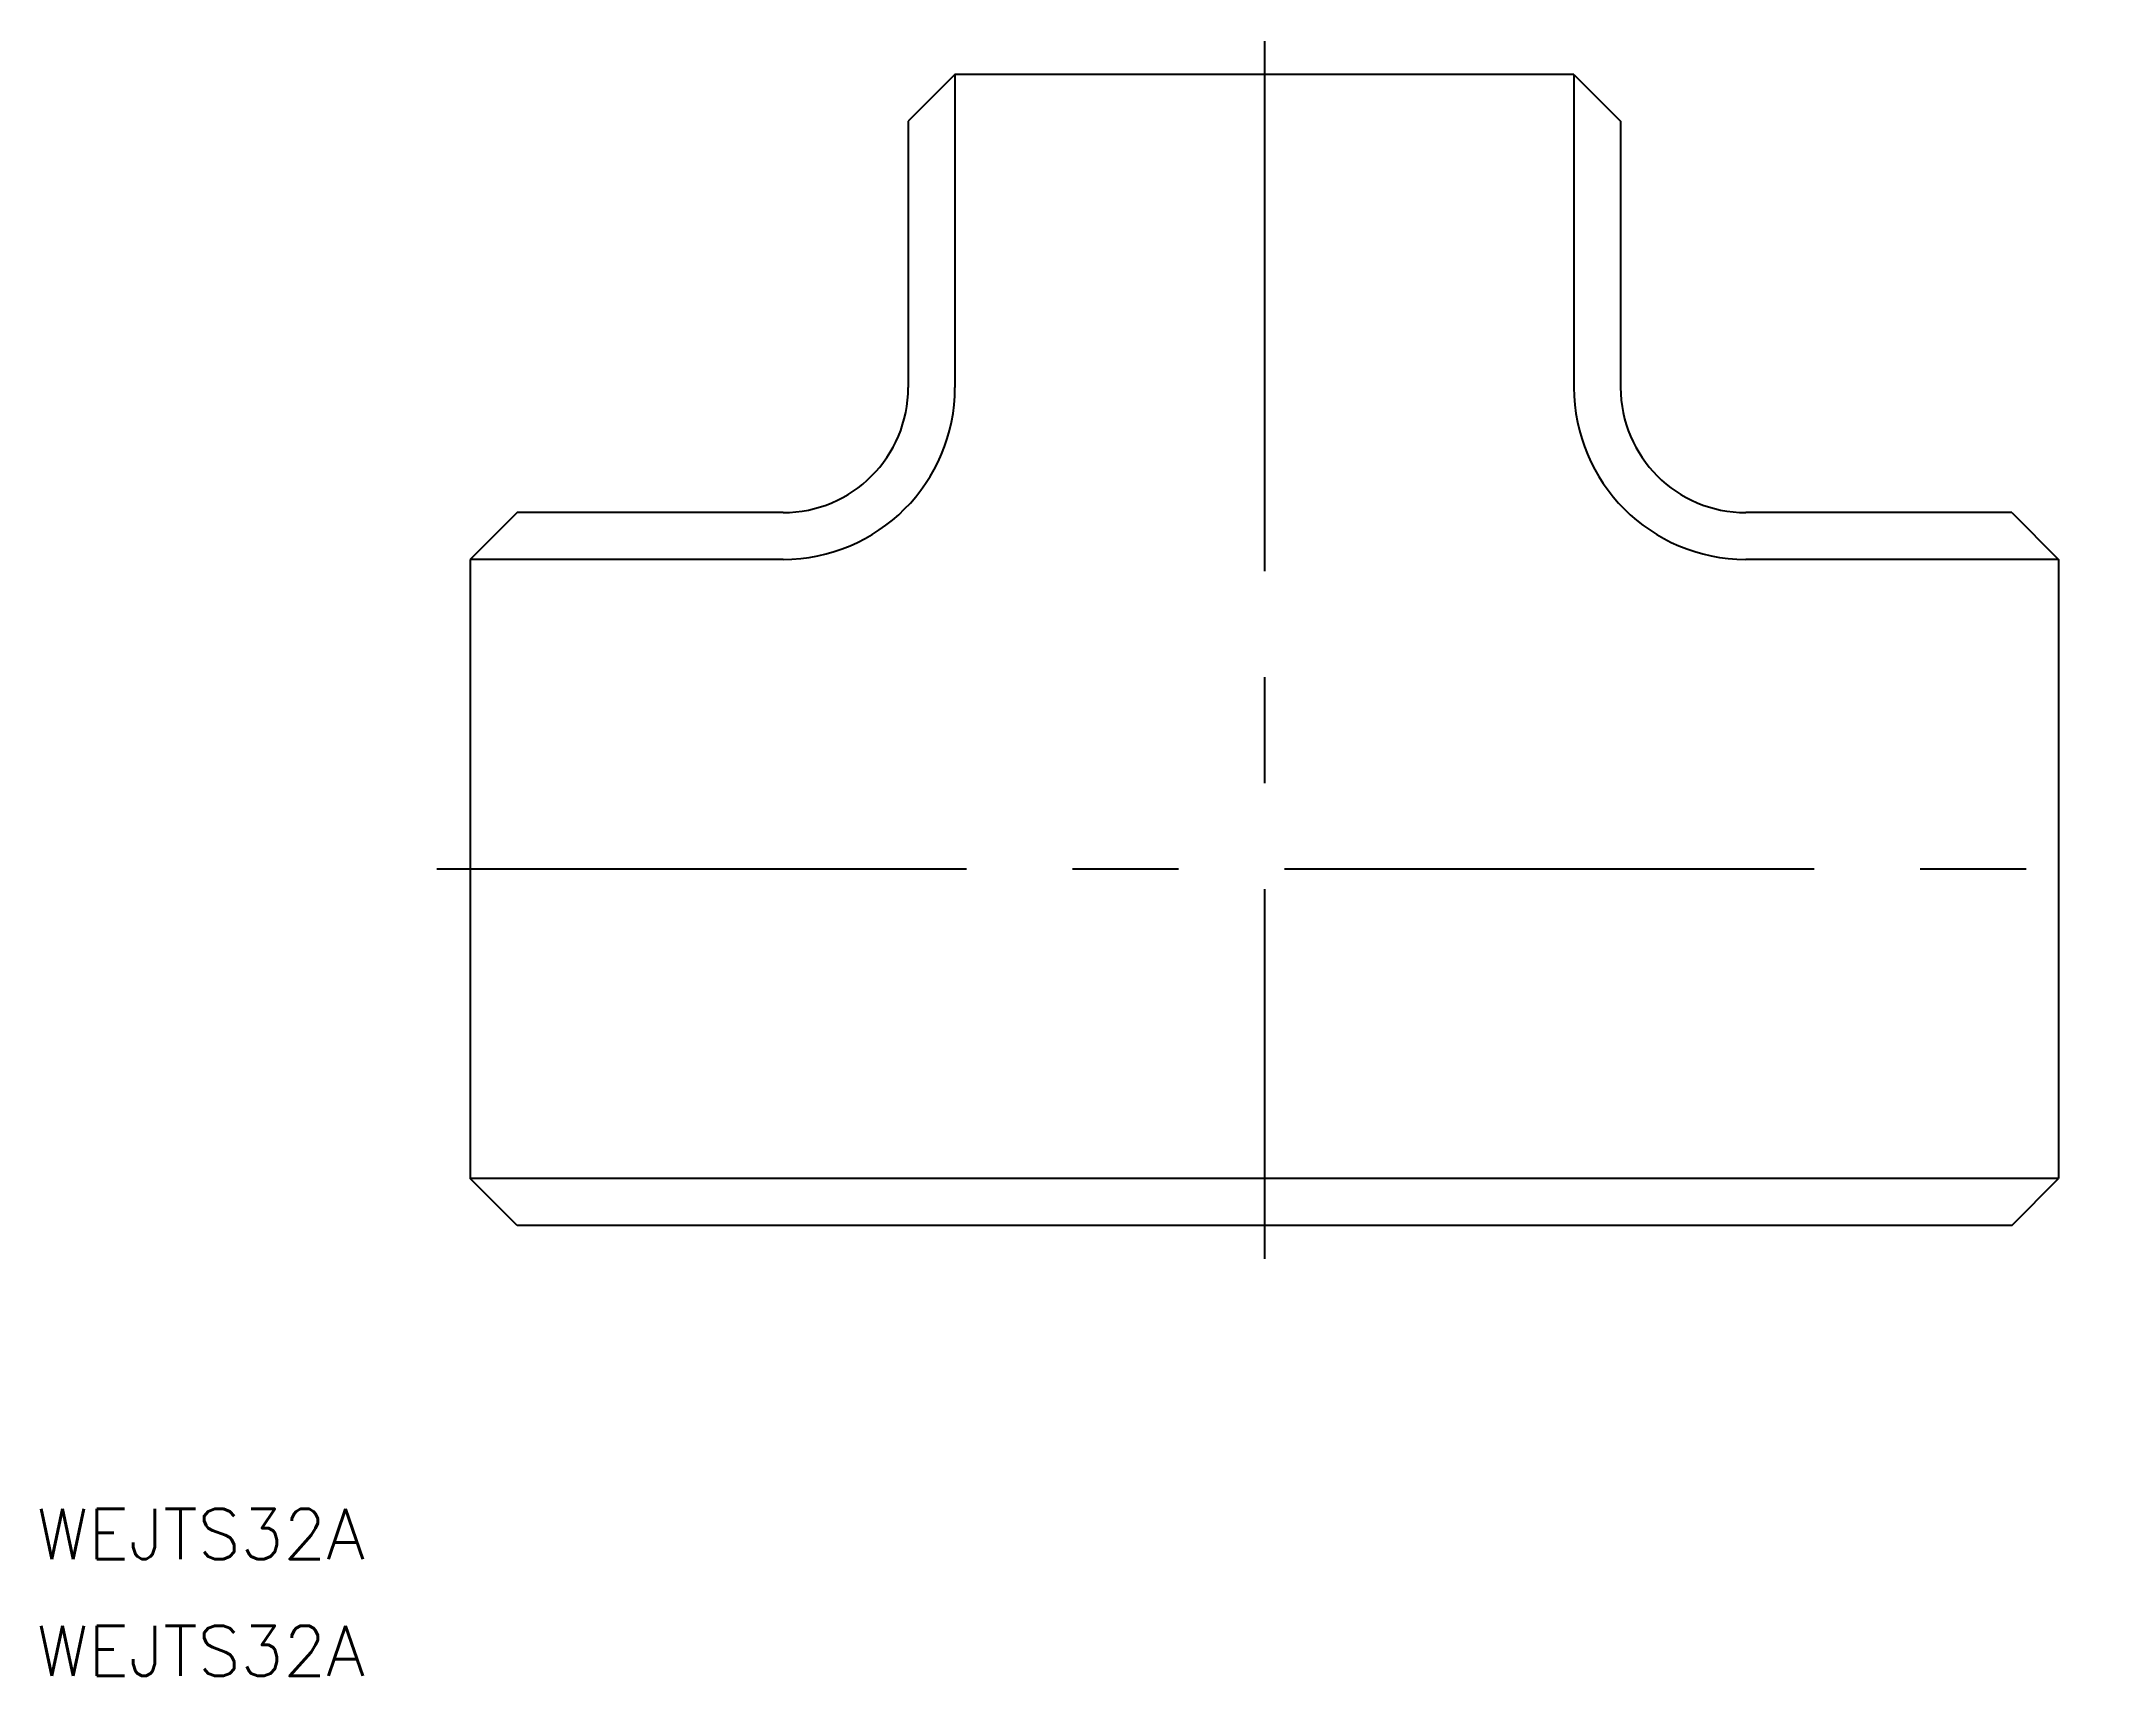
# Model space of a CAD drawing. Extents: x -73 to 50, y -48 to 50.
import ezdxf

# ---------------------------------------------------------------- set-up
doc = ezdxf.new("R2010")
doc.units = 0
doc.linetypes.add('CENTER', pattern=[50.8, 31.75, -6.35, 6.35, -6.35])
doc.layers.get('0').update_dxf_attribs({"linetype": 'CONTINUOUS'})
doc.layers.add('CENTER', color=1, linetype='CENTER')
doc.styles.get("Standard").update_dxf_attribs({"font": 'txt.shx', "height": 3, "bigfont": 'bigfont.shx'})

msp = doc.modelspace()

# ---------------------------------------------------------------- linework, layer by layer
at = {"color": 7, "linetype": 'CONTINUOUS'}
for p, q in [((-18.55, 47.6), (-21.35, 44.8)), ((18.55, 47.6), (-18.55, 47.6)), ((-18.55, 47.6), (-18.55, 28.85)), ((18.55, 47.6), (18.55, 28.85)), ((18.55, 47.6), (21.35, 44.8)), ((-21.35, 44.8), (-21.35, 28.85)), ((21.35, 44.8), (21.35, 28.85)), ((-44.8, 21.35), (-47.6, 18.55)), ((-28.85, 21.35), (-44.8, 21.35)), ((44.8, 21.35), (28.85, 21.35)), ((44.8, 21.35), (47.6, 18.55)), ((-47.6, 18.55), (-47.6, -18.55)), ((-28.85, 18.55), (-47.6, 18.55)), ((47.6, 18.55), (28.85, 18.55)), ((47.6, 18.55), (47.6, -18.55)), ((47.6, -18.55), (-47.6, -18.55)), ((-44.8, -21.35), (-47.6, -18.55)), ((44.8, -21.35), (47.6, -18.55)), ((44.8, -21.35), (-44.8, -21.35))]:
    msp.add_line(p, q, dxfattribs=at)
for centre, radius, start, end in [((-28.85, 28.85), 7.5, 270, 0), ((-28.85, 28.85), 10.3, 270, 0), ((28.85, 28.85), 10.3, 180, 270), ((28.85, 28.85), 7.5, 180, 270)]:
    msp.add_arc(centre, radius, start, end, dxfattribs=at)
at = {"layer": 'CENTER', "color": 1, "linetype": 'CENTER'}
for p, q in [((0, 49.6), (0, -23.35)), ((-49.6, 0), (49.6, 0))]:
    msp.add_line(p, q, dxfattribs=at)

# ---------------------------------------------------------------- texts
at = {"color": 7, "linetype": 'CONTINUOUS'}
for p in [(-73.59, -41.34), (-73.59, -48.34)]:
    msp.add_text('WEJTS32A', height=3, dxfattribs=at).set_placement(p)

doc.saveas('drawing.dxf')
